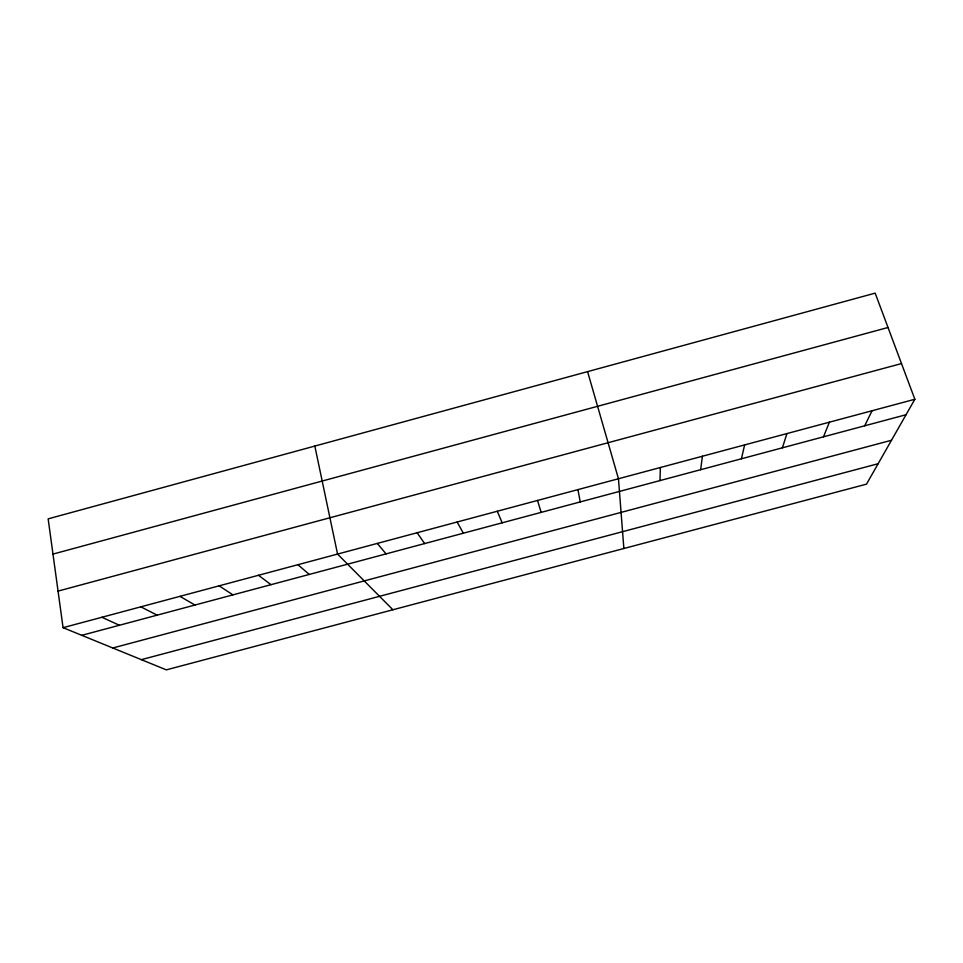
<?xml version="1.0" encoding="UTF-8"?>
<svg xmlns="http://www.w3.org/2000/svg" width="963" height="963" viewBox="0 0 963 963"><rect width="100%" height="100%" fill="white"/><g stroke="black" fill="none" stroke-linecap="round" stroke-linejoin="round"><path stroke-width="1.44" d="M659.98 480.573L660.365 467.512M700.643 469.691L702.412 456.245M741.45 458.773L744.604 444.93M782.389 447.819L786.94 433.579M823.473 436.817L829.432 422.179M864.69 425.79L872.069 410.744M914.85 399.272L866.495 484.148L166.322 669.863L63.064 627.683L48.15 518.852L875.174 293.137L914.85 399.272L63.064 627.683M52.977 554.098L888.018 327.492M58.057 591.101L901.5 363.569M81.759 635.327L906.051 414.728M112.767 647.991L891.497 440.26M141.344 659.655L878.136 463.721M101.897 617.271L119.376 625.252M140.851 606.834L157.113 615.152M179.925 596.35L194.959 605.029M219.143 585.841L232.938 594.869M258.481 575.284L271.036 584.673M297.952 564.703L309.255 574.442M392.916 609.76L337.556 554.086L314.829 446.074M377.279 543.433L386.055 553.881M417.148 532.744L424.635 543.565M457.136 522.018L463.347 533.201M497.269 511.257L502.18 522.813M537.535 500.459L541.146 512.376M587.586 371.634L618.463 478.755L623.868 548.501M577.932 489.625L580.232 501.916"/></g></svg>
